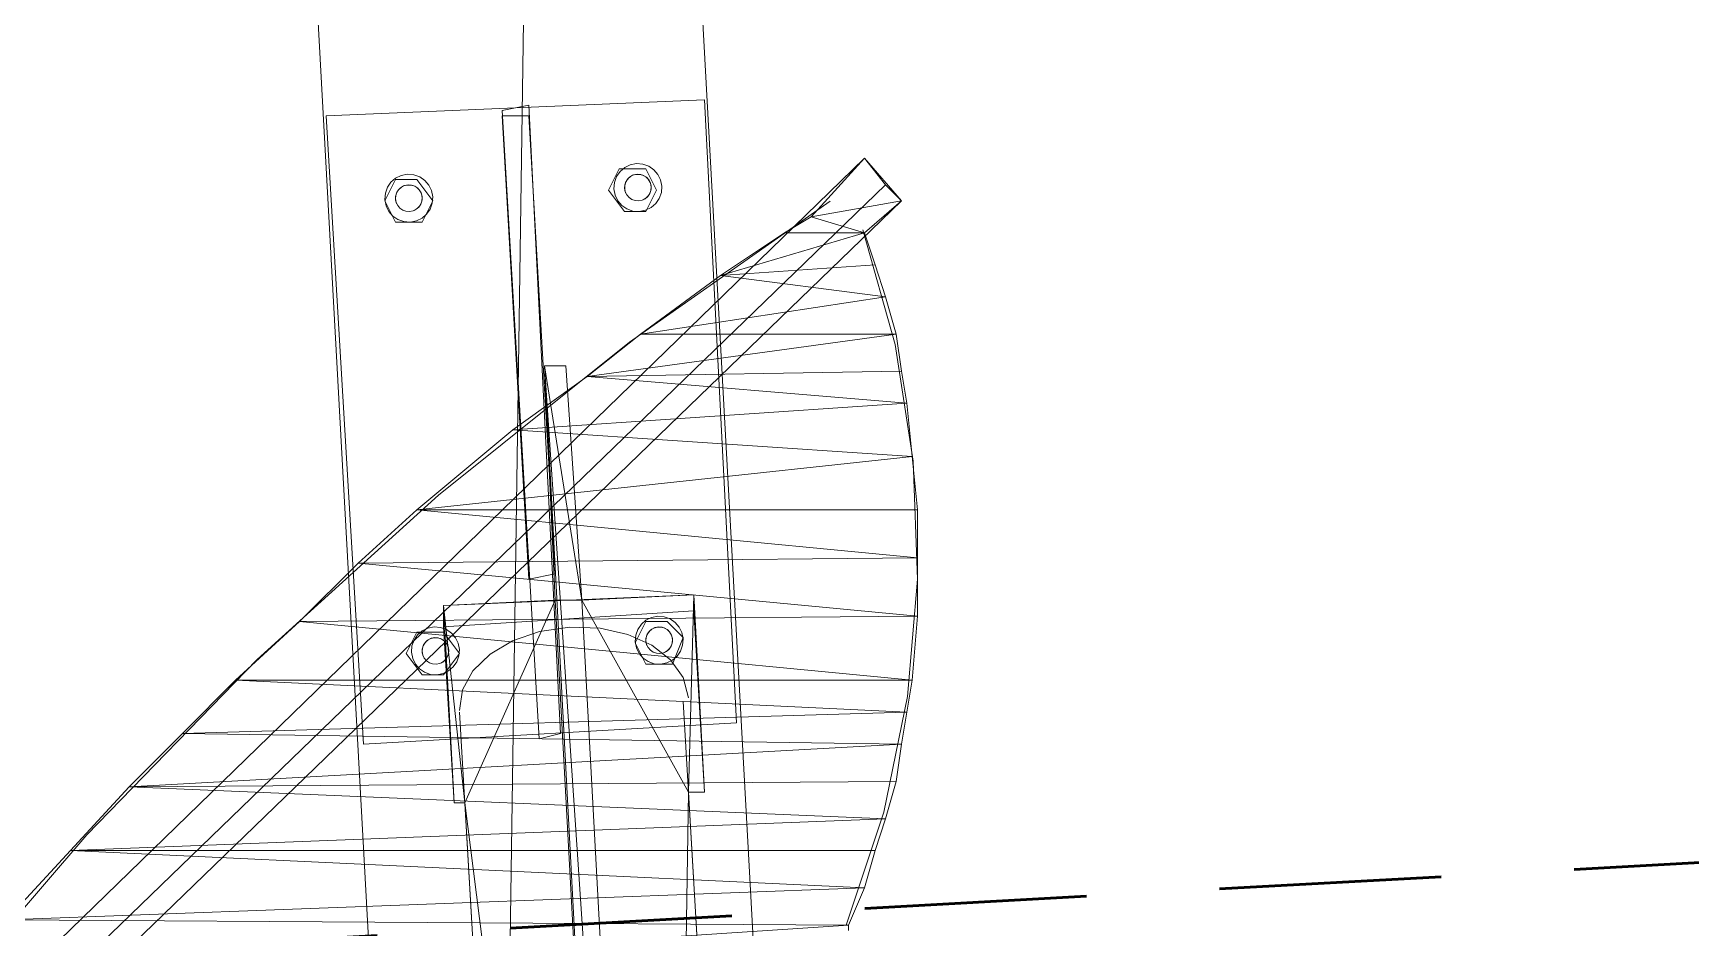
# Paper-space layout '01 Roof Support Layout' of a CAD drawing. Header units: millimetres. Extents: x 5 to 415, y 5 to 292.
# Drawn here: x 114.68 to 133.35, y 97.61 to 107.69 of the extents above; entities that cross this region are included whole.
import ezdxf

# ---------------------------------------------------------------- set-up
doc = ezdxf.new("R2010")
doc.units = ezdxf.units.MM
doc.linetypes.add('DASHED_REVIEW', pattern=[4, 2.5, -1.5])
doc.layers.add('EMBEDDED_BEAMS', color=7, linetype='Continuous')
doc.layers.add('EXISTING', color=7, linetype='Continuous')

# ---------------------------------------------------------------- blocks, each defined once
blk = doc.blocks.new('SHEET_01')
at = {"layer": 'EMBEDDED_BEAMS', "color": 7, "linetype": 'DASHED_REVIEW', "lineweight": 50}
blk.add_line((88.1, 95.84), (264.98, 105.62), dxfattribs=at)
at = {"layer": 'EXISTING', "color": 254, "linetype": 'Continuous', "lineweight": 13}
for p, q in [((119.72, 74.48), (120.62, 137)), ((120.62, 137), (124.04, 74.72)), ((116.3, 136.76), (119.72, 74.48)), ((119.72, 74.48), (116.3, 136.76)), ((122.24, 106.94), (117.98, 106.76)), ((120.26, 106.88), (119.96, 106.82)), ((119.96, 106.82), (120.38, 99.74)), ((120.62, 99.8), (120.26, 106.88)), ((122.6, 99.92), (122.24, 106.94)), ((117.98, 106.76), (118.4, 99.68)), ((120.26, 106.76), (119.96, 106.76)), ((119.96, 106.76), (120.26, 101.54)), ((120.56, 101.6), (120.26, 106.76)), ((124.04, 106.28), (111.32, 93.92)), ((121.475, 106.22), (121.404, 106.206)), ((121.547, 106.214), (121.475, 106.22)), ((124.04, 106.28), (123.44, 105.62)), ((123.44, 105.62), (124.04, 106.28)), ((124.46, 105.8), (124.04, 106.28)), ((124.04, 106.28), (124.46, 105.8)), ((124.28, 105.98), (124.04, 106.28)), ((118.76, 106.04), (118.64, 105.8)), ((118.761, 106.055), (118.709, 106.01)), ((118.76, 106.04), (119, 106.04)), ((118.824, 106.086), (118.761, 106.055)), ((118.895, 106.1), (118.824, 106.086)), ((118.967, 106.094), (118.895, 106.1)), ((119.033, 106.07), (118.967, 106.094)), ((119, 106.04), (119.18, 105.8)), ((119.09, 106.031), (119.033, 106.07)), ((119.135, 105.979), (119.09, 106.031)), ((121.28, 106.16), (121.16, 105.92)), ((121.25, 106.073), (121.226, 106.007)), ((121.289, 106.13), (121.25, 106.073)), ((121.28, 106.16), (121.58, 106.16)), ((121.341, 106.175), (121.289, 106.13)), ((121.404, 106.206), (121.341, 106.175)), ((121.369, 106.039), (121.351, 106.006)), ((121.378, 106.05), (121.356, 106.018)), ((121.396, 106.067), (121.369, 106.039)), ((121.407, 106.075), (121.378, 106.05)), ((121.431, 106.088), (121.396, 106.067)), ((121.442, 106.092), (121.407, 106.075)), ((121.47, 106.099), (121.431, 106.088)), ((121.482, 106.1), (121.442, 106.092)), ((121.509, 106.099), (121.47, 106.099)), ((121.522, 106.097), (121.482, 106.1)), ((121.546, 106.089), (121.509, 106.099)), ((121.558, 106.084), (121.522, 106.097)), ((121.579, 106.071), (121.546, 106.089)), ((121.613, 106.19), (121.547, 106.214)), ((121.59, 106.062), (121.558, 106.084)), ((121.607, 106.044), (121.579, 106.071)), ((121.58, 106.16), (121.7, 105.92)), ((121.615, 106.033), (121.59, 106.062)), ((121.628, 106.009), (121.607, 106.044)), ((121.67, 106.151), (121.613, 106.19)), ((121.632, 105.998), (121.615, 106.033)), ((121.715, 106.099), (121.67, 106.151)), ((121.746, 106.036), (121.715, 106.099)), ((121.76, 105.965), (121.746, 106.036)), ((111.56, 93.68), (124.28, 105.98)), ((124.28, 105.98), (111.56, 93.68)), ((118.646, 105.887), (118.64, 105.815)), ((118.67, 105.953), (118.646, 105.887)), ((118.709, 106.01), (118.67, 105.953)), ((118.763, 105.862), (118.76, 105.822)), ((118.771, 105.886), (118.761, 105.849)), ((118.761, 105.849), (118.761, 105.81)), ((118.776, 105.898), (118.763, 105.862)), ((118.789, 105.919), (118.771, 105.886)), ((118.798, 105.93), (118.776, 105.898)), ((118.816, 105.947), (118.789, 105.919)), ((118.827, 105.955), (118.798, 105.93)), ((118.851, 105.968), (118.816, 105.947)), ((118.862, 105.972), (118.827, 105.955)), ((118.89, 105.979), (118.851, 105.968)), ((118.902, 105.98), (118.862, 105.972)), ((118.929, 105.979), (118.89, 105.979)), ((118.942, 105.977), (118.902, 105.98)), ((118.966, 105.969), (118.929, 105.979)), ((118.978, 105.964), (118.942, 105.977)), ((118.999, 105.951), (118.966, 105.969)), ((119.01, 105.942), (118.978, 105.964)), ((119.027, 105.924), (118.999, 105.951)), ((119.035, 105.913), (119.01, 105.942)), ((119.048, 105.889), (119.027, 105.924)), ((119.052, 105.878), (119.035, 105.913)), ((119.059, 105.85), (119.048, 105.889)), ((119.06, 105.838), (119.052, 105.878)), ((119.059, 105.811), (119.059, 105.85)), ((119.166, 105.916), (119.135, 105.979)), ((119.18, 105.845), (119.166, 105.916)), ((119.174, 105.773), (119.18, 105.845)), ((121.16, 105.92), (121.34, 105.68)), ((121.226, 106.007), (121.22, 105.935)), ((121.22, 105.935), (121.234, 105.864)), ((121.234, 105.864), (121.265, 105.801)), ((121.343, 105.982), (121.34, 105.942)), ((121.34, 105.942), (121.348, 105.902)), ((121.351, 106.006), (121.341, 105.969)), ((121.341, 105.969), (121.341, 105.93)), ((121.341, 105.93), (121.352, 105.891)), ((121.356, 106.018), (121.343, 105.982)), ((121.348, 105.902), (121.365, 105.867)), ((121.365, 105.867), (121.39, 105.838)), ((121.573, 105.825), (121.602, 105.85)), ((121.7, 105.92), (121.58, 105.68)), ((121.584, 105.833), (121.611, 105.861)), ((121.602, 105.85), (121.624, 105.882)), ((121.611, 105.861), (121.629, 105.894)), ((121.624, 105.882), (121.637, 105.918)), ((121.639, 105.97), (121.628, 106.009)), ((121.629, 105.894), (121.639, 105.931)), ((121.64, 105.958), (121.632, 105.998)), ((121.637, 105.918), (121.64, 105.958)), ((121.639, 105.931), (121.639, 105.97)), ((121.73, 105.827), (121.754, 105.893)), ((121.754, 105.893), (121.76, 105.965)), ((124.46, 105.8), (124.28, 105.98)), ((111.74, 93.5), (124.46, 105.8)), ((118.64, 105.815), (118.654, 105.744)), ((118.64, 105.8), (118.76, 105.56)), ((118.654, 105.744), (118.685, 105.681)), ((118.685, 105.681), (118.73, 105.629)), ((118.76, 105.822), (118.768, 105.782)), ((118.761, 105.81), (118.772, 105.771)), ((118.768, 105.782), (118.785, 105.747)), ((118.785, 105.747), (118.81, 105.718)), ((118.81, 105.718), (118.842, 105.696)), ((118.842, 105.696), (118.878, 105.683)), ((118.878, 105.683), (118.918, 105.68)), ((118.918, 105.68), (118.958, 105.688)), ((118.958, 105.688), (118.993, 105.705)), ((118.969, 105.692), (119.004, 105.713)), ((118.993, 105.705), (119.022, 105.73)), ((119.004, 105.713), (119.031, 105.741)), ((119.022, 105.73), (119.044, 105.762)), ((119.031, 105.741), (119.049, 105.774)), ((119.044, 105.762), (119.057, 105.798)), ((119.049, 105.774), (119.059, 105.811)), ((119.057, 105.798), (119.06, 105.838)), ((119.18, 105.8), (119.06, 105.56)), ((119.111, 105.65), (119.15, 105.707)), ((119.15, 105.707), (119.174, 105.773)), ((121.265, 105.801), (121.31, 105.749)), ((121.31, 105.749), (121.367, 105.71)), ((121.34, 105.68), (121.58, 105.68)), ((121.367, 105.71), (121.433, 105.686)), ((121.39, 105.838), (121.422, 105.816)), ((123.656, 105.795), (121.396, 104.207)), ((121.422, 105.816), (121.458, 105.803)), ((121.433, 105.686), (121.505, 105.68)), ((121.458, 105.803), (121.498, 105.8)), ((121.498, 105.8), (121.538, 105.808)), ((121.505, 105.68), (121.576, 105.694)), ((121.538, 105.808), (121.573, 105.825)), ((121.549, 105.812), (121.584, 105.833)), ((121.576, 105.694), (121.639, 105.725)), ((121.639, 105.725), (121.691, 105.77)), ((121.691, 105.77), (121.73, 105.827)), ((123.44, 105.62), (124.46, 105.8)), ((124.46, 105.8), (124.04, 105.44)), ((118.73, 105.629), (118.787, 105.59)), ((118.76, 105.56), (119.06, 105.56)), ((118.787, 105.59), (118.853, 105.566)), ((118.853, 105.566), (118.925, 105.56)), ((118.925, 105.56), (118.996, 105.574)), ((118.996, 105.574), (119.059, 105.605)), ((119.059, 105.605), (119.111, 105.65)), ((123.44, 105.62), (123.14, 105.44)), ((123.14, 105.44), (123.44, 105.62)), ((124.04, 105.44), (123.44, 105.62)), ((124.386, 104.181), (124.024, 105.473)), ((122.42, 104.96), (124.04, 105.44)), ((124.04, 105.44), (122.42, 104.96)), ((122.42, 104.96), (123.14, 105.44)), ((123.14, 105.44), (124.04, 105.44)), ((124.04, 105.44), (124.16, 105.08)), ((121.52, 104.3), (122.42, 104.96)), ((124.16, 105.08), (122.42, 104.96)), ((122.42, 104.96), (124.28, 104.72)), ((124.28, 104.72), (124.16, 105.08)), ((124.16, 105.08), (124.28, 104.72)), ((124.28, 104.72), (121.52, 104.3)), ((124.4, 104.3), (124.28, 104.72)), ((124.28, 104.72), (124.4, 104.3)), ((121.396, 104.207), (119.243, 102.484)), ((120.92, 103.82), (124.4, 104.3)), ((124.4, 104.3), (120.92, 103.82)), ((120.92, 103.82), (121.52, 104.3)), ((121.52, 104.3), (124.4, 104.3)), ((124.59, 102.866), (124.386, 104.181)), ((124.4, 104.3), (124.46, 103.88)), ((120.08, 103.22), (120.92, 103.82)), ((121.52, 83.48), (120.44, 103.94)), ((121.82, 83.48), (120.44, 103.94)), ((120.44, 103.94), (120.86, 101.3)), ((120.44, 103.94), (121.52, 83.48)), ((120.68, 103.94), (120.44, 103.94)), ((120.44, 103.94), (120.56, 101.3)), ((120.86, 101.3), (120.68, 103.94)), ((124.46, 103.88), (120.92, 103.82)), ((120.92, 103.82), (124.52, 103.52)), ((124.52, 103.52), (124.46, 103.88)), ((124.46, 103.88), (124.52, 103.52)), ((124.52, 103.52), (120.08, 103.22)), ((124.58, 102.92), (124.52, 103.52)), ((124.52, 103.52), (124.58, 102.92)), ((119, 102.32), (120.08, 103.22)), ((120.08, 103.22), (124.58, 102.92)), ((119, 102.32), (124.58, 102.92)), ((124.58, 102.92), (119, 102.32)), ((124.58, 102.92), (124.64, 102.32)), ((124.637, 101.54), (124.59, 102.866)), ((119.243, 102.484), (117.204, 100.633)), ((118.34, 101.72), (119, 102.32)), ((124.64, 102.32), (119, 102.32)), ((119, 102.32), (124.64, 101.78)), ((124.64, 101.78), (124.64, 102.32)), ((124.64, 102.32), (124.64, 101.78)), ((124.64, 101.78), (118.34, 101.72)), ((124.64, 101.12), (124.64, 101.78)), ((124.64, 101.78), (124.64, 101.12)), ((117.68, 101.06), (118.34, 101.72)), ((118.34, 101.72), (124.64, 101.12)), ((120.26, 101.54), (120.56, 101.6)), ((124.526, 100.217), (124.637, 101.54)), ((119.3, 101.24), (122.12, 101.36)), ((119.3, 101.24), (120.56, 101.3)), ((120.56, 101.3), (119.3, 101.24)), ((119.54, 99.02), (119.3, 101.24)), ((119.3, 101.24), (119.42, 99.02)), ((119.3, 101), (119.3, 101.24)), ((122.12, 101.18), (119.3, 101)), ((120.56, 101.3), (119.54, 99.02)), ((121.52, 83.48), (120.56, 101.3)), ((120.56, 101.3), (120.86, 101.3)), ((120.86, 101.3), (122.12, 101.36)), ((122.12, 101.36), (120.86, 101.3)), ((120.86, 101.3), (121.82, 83.48)), ((122.06, 99.14), (120.86, 101.3)), ((122.12, 101.36), (122.06, 99.14)), ((122.24, 99.14), (122.12, 101.36)), ((122.12, 101.36), (122.12, 101.18)), ((122.24, 99.14), (122.12, 101.18)), ((116.96, 100.4), (117.68, 101.06)), ((124.64, 101.12), (117.68, 101.06)), ((117.68, 101.06), (124.58, 100.4)), ((119.195, 101), (119.124, 100.986)), ((119.267, 100.994), (119.195, 101)), ((119.333, 100.97), (119.267, 100.994)), ((119.3, 101), (119.42, 99.02)), ((120.722, 100.999), (120.381, 100.949)), ((121.066, 100.987), (120.722, 100.999)), ((121.58, 101.06), (121.46, 100.82)), ((121.529, 101.03), (121.49, 100.973)), ((121.581, 101.075), (121.529, 101.03)), ((121.58, 101.06), (121.82, 101.06)), ((121.644, 101.106), (121.581, 101.075)), ((121.715, 101.12), (121.644, 101.106)), ((121.682, 100.992), (121.647, 100.975)), ((121.71, 100.999), (121.671, 100.988)), ((121.722, 101), (121.682, 100.992)), ((121.749, 100.999), (121.71, 100.999)), ((121.787, 101.114), (121.715, 101.12)), ((121.762, 100.997), (121.722, 101)), ((121.786, 100.989), (121.749, 100.999)), ((121.798, 100.984), (121.762, 100.997)), ((121.819, 100.971), (121.786, 100.989)), ((121.853, 101.09), (121.787, 101.114)), ((121.82, 101.06), (122, 100.88)), ((121.91, 101.051), (121.853, 101.09)), ((121.955, 100.999), (121.91, 101.051)), ((121.986, 100.936), (121.955, 100.999)), ((124.58, 100.4), (124.64, 101.12)), ((124.64, 101.12), (124.58, 100.4)), ((119, 100.94), (118.88, 100.7)), ((118.97, 100.853), (118.946, 100.787)), ((119.009, 100.91), (118.97, 100.853)), ((119, 100.94), (119.3, 100.94)), ((119.061, 100.955), (119.009, 100.91)), ((119.124, 100.986), (119.061, 100.955)), ((119.089, 100.819), (119.071, 100.786)), ((119.098, 100.83), (119.076, 100.798)), ((119.116, 100.847), (119.089, 100.819)), ((119.127, 100.855), (119.098, 100.83)), ((119.151, 100.868), (119.116, 100.847)), ((119.162, 100.872), (119.127, 100.855)), ((119.19, 100.879), (119.151, 100.868)), ((119.202, 100.88), (119.162, 100.872)), ((119.229, 100.879), (119.19, 100.879)), ((119.242, 100.877), (119.202, 100.88)), ((119.266, 100.869), (119.229, 100.879)), ((119.278, 100.864), (119.242, 100.877)), ((119.299, 100.851), (119.266, 100.869)), ((119.31, 100.842), (119.278, 100.864)), ((119.327, 100.824), (119.299, 100.851)), ((119.3, 100.94), (119.48, 100.7)), ((119.335, 100.813), (119.31, 100.842)), ((119.348, 100.789), (119.327, 100.824)), ((119.39, 100.931), (119.333, 100.97)), ((119.352, 100.778), (119.335, 100.813)), ((119.435, 100.879), (119.39, 100.931)), ((119.466, 100.816), (119.435, 100.879)), ((119.48, 100.745), (119.466, 100.816)), ((120.078, 100.844), (119.825, 100.694)), ((120.381, 100.949), (120.078, 100.844)), ((121.378, 100.916), (121.066, 100.987)), ((121.647, 100.795), (121.378, 100.916)), ((121.466, 100.907), (121.46, 100.835)), ((121.46, 100.835), (121.474, 100.764)), ((121.46, 100.82), (121.58, 100.58)), ((121.49, 100.973), (121.466, 100.907)), ((121.583, 100.882), (121.58, 100.842)), ((121.58, 100.842), (121.588, 100.802)), ((121.591, 100.906), (121.581, 100.869)), ((121.581, 100.869), (121.581, 100.83)), ((121.581, 100.83), (121.592, 100.791)), ((121.596, 100.918), (121.583, 100.882)), ((121.609, 100.939), (121.591, 100.906)), ((121.618, 100.95), (121.596, 100.918)), ((121.636, 100.967), (121.609, 100.939)), ((121.647, 100.975), (121.618, 100.95)), ((121.671, 100.988), (121.636, 100.967)), ((121.83, 100.962), (121.798, 100.984)), ((121.847, 100.944), (121.819, 100.971)), ((121.855, 100.933), (121.83, 100.962)), ((121.868, 100.909), (121.847, 100.944)), ((121.872, 100.898), (121.855, 100.933)), ((121.863, 100.782), (121.877, 100.818)), ((121.879, 100.87), (121.868, 100.909)), ((121.869, 100.794), (121.879, 100.831)), ((121.88, 100.858), (121.872, 100.898)), ((121.877, 100.818), (121.88, 100.858)), ((121.879, 100.831), (121.879, 100.87)), ((122, 100.88), (121.88, 100.58)), ((122, 100.865), (121.986, 100.936)), ((121.994, 100.793), (122, 100.865)), ((117.204, 100.633), (115.283, 98.659)), ((118.88, 100.7), (119.06, 100.46)), ((118.946, 100.787), (118.94, 100.715)), ((118.94, 100.715), (118.954, 100.644)), ((118.954, 100.644), (118.985, 100.581)), ((119.063, 100.762), (119.06, 100.722)), ((119.06, 100.722), (119.068, 100.682)), ((119.071, 100.786), (119.061, 100.749)), ((119.061, 100.749), (119.061, 100.71)), ((119.061, 100.71), (119.072, 100.671)), ((119.076, 100.798), (119.063, 100.762)), ((119.068, 100.682), (119.085, 100.647)), ((119.085, 100.647), (119.11, 100.618)), ((119.11, 100.618), (119.142, 100.596)), ((119.293, 100.605), (119.322, 100.63)), ((119.48, 100.7), (119.3, 100.46)), ((119.304, 100.613), (119.331, 100.641)), ((119.322, 100.63), (119.344, 100.662)), ((119.331, 100.641), (119.349, 100.674)), ((119.344, 100.662), (119.357, 100.698)), ((119.359, 100.75), (119.348, 100.789)), ((119.349, 100.674), (119.359, 100.711)), ((119.36, 100.738), (119.352, 100.778)), ((119.357, 100.698), (119.36, 100.738)), ((119.359, 100.711), (119.359, 100.75)), ((119.45, 100.607), (119.474, 100.673)), ((119.474, 100.673), (119.48, 100.745)), ((119.825, 100.694), (119.633, 100.507)), ((121.474, 100.764), (121.505, 100.701)), ((121.505, 100.701), (121.55, 100.649)), ((121.55, 100.649), (121.607, 100.61)), ((121.588, 100.802), (121.605, 100.767)), ((121.605, 100.767), (121.63, 100.738)), ((121.63, 100.738), (121.662, 100.716)), ((121.858, 100.63), (121.647, 100.795)), ((121.662, 100.716), (121.698, 100.703)), ((121.698, 100.703), (121.738, 100.7)), ((121.738, 100.7), (121.778, 100.708)), ((121.778, 100.708), (121.813, 100.725)), ((121.789, 100.712), (121.824, 100.733)), ((121.813, 100.725), (121.842, 100.75)), ((121.816, 100.594), (121.879, 100.625)), ((121.824, 100.733), (121.851, 100.761)), ((121.842, 100.75), (121.863, 100.782)), ((121.851, 100.761), (121.869, 100.794)), ((121.999, 100.43), (121.858, 100.63)), ((121.879, 100.625), (121.931, 100.67)), ((121.931, 100.67), (121.97, 100.727)), ((121.97, 100.727), (121.994, 100.793)), ((118.985, 100.581), (119.03, 100.529)), ((119.03, 100.529), (119.087, 100.49)), ((119.06, 100.46), (119.3, 100.46)), ((119.087, 100.49), (119.153, 100.466)), ((119.142, 100.596), (119.178, 100.583)), ((119.153, 100.466), (119.225, 100.46)), ((119.178, 100.583), (119.218, 100.58)), ((119.218, 100.58), (119.258, 100.588)), ((119.225, 100.46), (119.296, 100.474)), ((119.258, 100.588), (119.293, 100.605)), ((119.269, 100.592), (119.304, 100.613)), ((119.296, 100.474), (119.359, 100.505)), ((119.359, 100.505), (119.411, 100.55)), ((119.411, 100.55), (119.45, 100.607)), ((119.633, 100.507), (119.515, 100.292)), ((121.58, 100.58), (121.88, 100.58)), ((121.607, 100.61), (121.673, 100.586)), ((121.673, 100.586), (121.745, 100.58)), ((121.745, 100.58), (121.816, 100.594)), ((122.058, 100.201), (121.999, 100.43)), ((116.36, 99.8), (116.96, 100.4)), ((124.58, 100.4), (116.96, 100.4)), ((116.96, 100.4), (124.52, 100.04)), ((119.515, 100.292), (119.482, 100.059)), ((124.52, 100.04), (124.58, 100.4)), ((124.58, 100.4), (124.52, 100.04)), ((122.84, 85.76), (122, 100.16)), ((124.259, 98.913), (124.526, 100.217)), ((124.52, 100.04), (116.36, 99.8)), ((118.4, 99.68), (122.6, 99.92)), ((120.32, 85.64), (119.48, 100.04)), ((124.46, 99.68), (124.52, 100.04)), ((124.52, 100.04), (124.46, 99.68)), ((115.76, 99.2), (116.36, 99.8)), ((116.36, 99.8), (124.46, 99.68)), ((120.38, 99.74), (120.62, 99.8)), ((115.76, 99.2), (124.46, 99.68)), ((124.46, 99.68), (115.76, 99.2)), ((124.46, 99.68), (124.4, 99.26)), ((115.1, 98.48), (115.76, 99.2)), ((124.4, 99.26), (115.76, 99.2)), ((115.76, 99.2), (124.28, 98.84)), ((121.82, 83.48), (122.06, 99.14)), ((122.06, 99.14), (122.84, 85.76)), ((122.06, 99.14), (122.24, 99.14)), ((122.84, 85.76), (122.06, 99.14)), ((124.28, 98.84), (124.4, 99.26)), ((124.4, 99.26), (124.28, 98.84)), ((119.42, 99.02), (119.54, 99.02)), ((119.54, 99.02), (121.52, 83.48)), ((120.32, 85.64), (119.54, 99.02)), ((119.54, 99.02), (120.32, 85.64)), ((115.1, 98.48), (124.28, 98.84)), ((124.28, 98.84), (115.1, 98.48)), ((123.834, 97.641), (124.259, 98.913)), ((124.28, 98.84), (124.16, 98.48)), ((115.283, 98.659), (113.488, 96.567)), ((114.38, 97.7), (115.1, 98.48)), ((124.16, 98.48), (115.1, 98.48)), ((115.1, 98.48), (124.04, 98.06)), ((124.04, 98.06), (124.16, 98.48)), ((124.16, 98.48), (124.04, 98.06)), ((124.04, 98.06), (114.38, 97.7)), ((123.86, 97.64), (124.04, 98.06)), ((124.04, 98.06), (123.86, 97.64)), ((123.86, 97.64), (113.78, 96.98)), ((114.38, 97.7), (123.86, 97.64)), ((123.86, 97.64), (123.86, 97.58))]:
    blk.add_line(p, q, dxfattribs=at)

psp = doc.layouts.new('01 Roof Support Layout')

# ---------------------------------------------------------------- block references
psp.add_blockref('SHEET_01', (0, 0))

doc.saveas('drawing.dxf')
